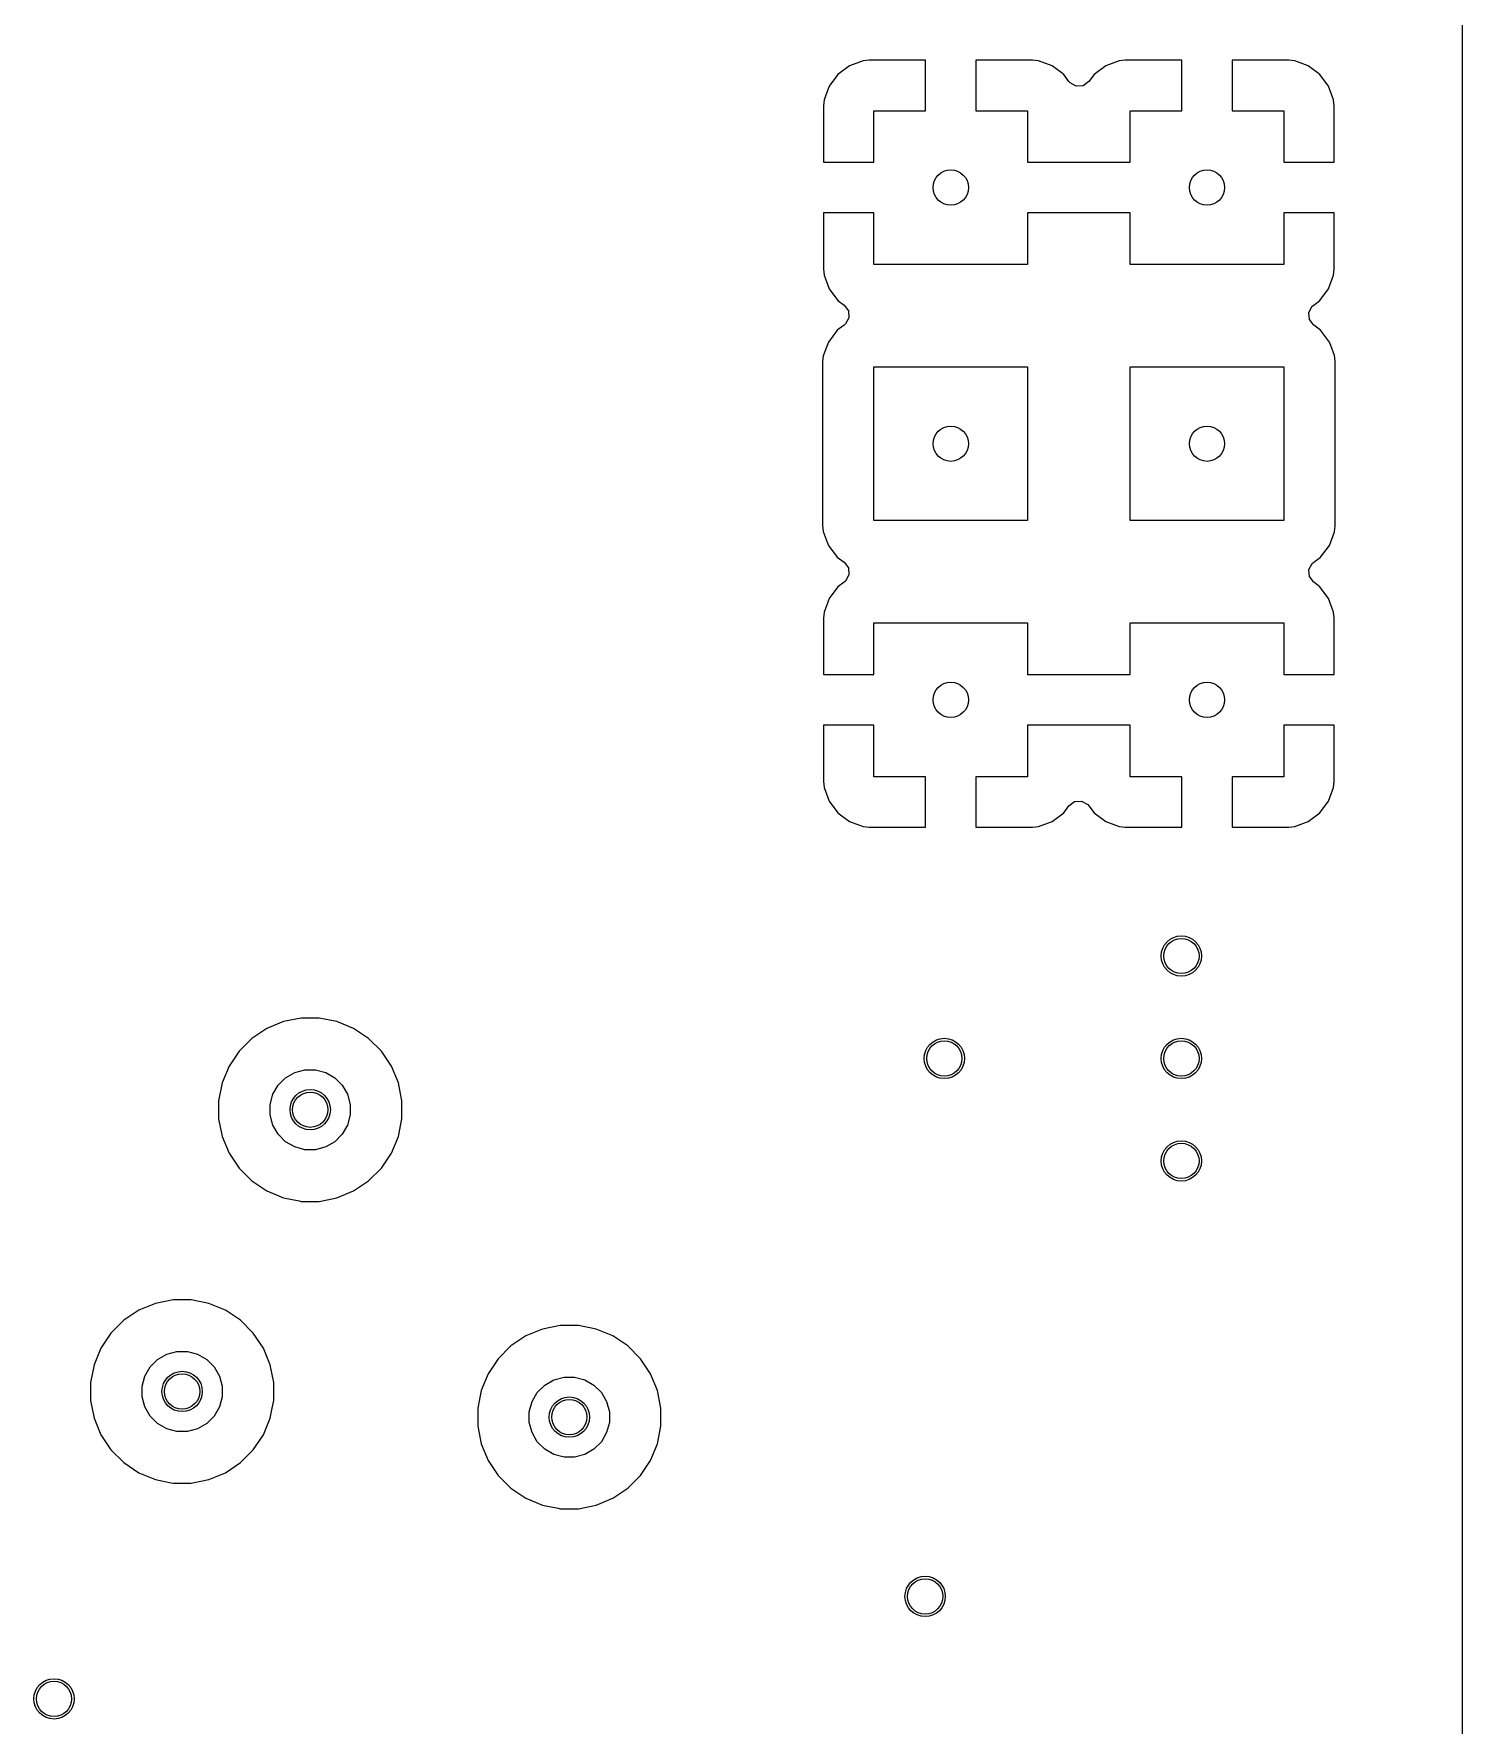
# Model space of a CAD drawing. Extents: x -2.18 to 1.8, y 0.44 to 2.81.
# Drawn here: x 1.242 to 1.8, y 1.125 to 1.785 of the extents above; entities that cross this region are included whole.
import ezdxf

# ---------------------------------------------------------------- set-up
doc = ezdxf.new("R2010")
doc.units = 0
doc.header["$MEASUREMENT"] = 0
doc.layers.add('BLACK', color=7, linetype='CONTINUOUS')

msp = doc.modelspace()

# ---------------------------------------------------------------- linework, layer by layer
at = {"layer": 'BLACK', "linetype": 'CONTINUOUS'}
for p, q in [((1.79959, 2.8097), (1.79959, 0.4403)), ((1.56047, 1.77245), (1.55594, 1.76906)), ((1.56577, 1.77443), (1.56047, 1.77245)), ((1.56047, 1.77245), (1.56047, 1.77245)), ((1.56812, 1.77469), (1.56577, 1.77443)), ((1.56577, 1.77443), (1.56577, 1.77443)), ((1.59016, 1.77469), (1.56812, 1.77469)), ((1.59016, 1.755), (1.59016, 1.77469)), ((1.63188, 1.77469), (1.60984, 1.77469)), ((1.60984, 1.77469), (1.60984, 1.755)), ((1.63423, 1.77443), (1.63188, 1.77469)), ((1.63953, 1.77245), (1.63423, 1.77443)), ((1.63423, 1.77443), (1.63423, 1.77443)), ((1.64406, 1.76906), (1.63953, 1.77245)), ((1.63953, 1.77245), (1.63953, 1.77245)), ((1.66047, 1.77245), (1.65594, 1.76906)), ((1.66577, 1.77443), (1.66047, 1.77245)), ((1.66047, 1.77245), (1.66047, 1.77245)), ((1.66812, 1.77469), (1.66577, 1.77443)), ((1.66577, 1.77443), (1.66577, 1.77443)), ((1.69016, 1.77469), (1.66812, 1.77469)), ((1.69016, 1.755), (1.69016, 1.77469)), ((1.73188, 1.77469), (1.70984, 1.77469)), ((1.70984, 1.77469), (1.70984, 1.755)), ((1.73423, 1.77443), (1.73188, 1.77469)), ((1.73953, 1.77245), (1.73423, 1.77443)), ((1.73423, 1.77443), (1.73423, 1.77443)), ((1.74406, 1.76906), (1.73953, 1.77245)), ((1.73953, 1.77245), (1.73953, 1.77245)), ((1.55255, 1.76453), (1.55057, 1.75923)), ((1.55594, 1.76906), (1.55255, 1.76453)), ((1.55255, 1.76453), (1.55255, 1.76453)), ((1.55594, 1.76906), (1.55594, 1.76906)), ((1.64609, 1.76635), (1.64406, 1.76906)), ((1.64655, 1.76583), (1.64609, 1.76635)), ((1.64896, 1.76451), (1.64655, 1.76583)), ((1.65171, 1.7647), (1.64896, 1.76451)), ((1.65391, 1.76635), (1.65171, 1.7647)), ((1.65594, 1.76906), (1.65391, 1.76635)), ((1.74745, 1.76453), (1.74406, 1.76906)), ((1.74406, 1.76906), (1.74406, 1.76906)), ((1.74943, 1.75923), (1.74745, 1.76453)), ((1.74745, 1.76453), (1.74745, 1.76453)), ((1.55057, 1.75923), (1.55031, 1.75688)), ((1.55031, 1.75688), (1.55031, 1.73484)), ((1.55057, 1.75923), (1.55057, 1.75923)), ((1.74968, 1.75688), (1.74943, 1.75923)), ((1.74943, 1.75923), (1.74943, 1.75923)), ((1.74968, 1.75688), (1.74968, 1.75688)), ((1.74968, 1.73484), (1.74968, 1.75688)), ((1.57, 1.73484), (1.57, 1.755)), ((1.57, 1.755), (1.59016, 1.755)), ((1.60984, 1.755), (1.63, 1.755)), ((1.63, 1.755), (1.63, 1.73484)), ((1.67, 1.73484), (1.67, 1.755)), ((1.67, 1.755), (1.69016, 1.755)), ((1.70984, 1.755), (1.73, 1.755)), ((1.73, 1.755), (1.73, 1.73484)), ((1.55031, 1.73484), (1.57, 1.73484)), ((1.63, 1.73484), (1.67, 1.73484)), ((1.73, 1.73484), (1.74968, 1.73484)), ((1.57, 1.71516), (1.55031, 1.71516)), ((1.55031, 1.71516), (1.55031, 1.69312)), ((1.57, 1.695), (1.57, 1.71516)), ((1.67, 1.71516), (1.63, 1.71516)), ((1.63, 1.71516), (1.63, 1.695)), ((1.67, 1.695), (1.67, 1.71516)), ((1.74968, 1.71516), (1.73, 1.71516)), ((1.73, 1.71516), (1.73, 1.695)), ((1.74968, 1.69312), (1.74968, 1.71516)), ((1.55031, 1.69312), (1.55057, 1.69077)), ((1.55057, 1.69077), (1.55057, 1.69077)), ((1.55057, 1.69077), (1.55255, 1.68547)), ((1.63, 1.695), (1.57, 1.695)), ((1.73, 1.695), (1.67, 1.695)), ((1.74745, 1.68547), (1.74943, 1.69077)), ((1.74943, 1.69077), (1.74968, 1.69312)), ((1.74943, 1.69077), (1.74943, 1.69077)), ((1.74968, 1.69312), (1.74968, 1.69312)), ((1.55255, 1.68547), (1.55255, 1.68547)), ((1.55255, 1.68547), (1.55594, 1.68094)), ((1.74406, 1.68094), (1.74745, 1.68547)), ((1.74745, 1.68547), (1.74745, 1.68547)), ((1.55594, 1.68094), (1.55837, 1.67912)), ((1.55837, 1.67912), (1.56002, 1.67692)), ((1.73979, 1.67625), (1.7411, 1.67866)), ((1.7411, 1.67866), (1.74163, 1.67912)), ((1.74163, 1.67912), (1.74406, 1.68094)), ((1.74406, 1.68094), (1.74406, 1.68094)), ((1.55837, 1.6713), (1.5557, 1.6693)), ((1.5589, 1.67176), (1.55837, 1.6713)), ((1.56021, 1.67417), (1.5589, 1.67176)), ((1.56002, 1.67692), (1.56021, 1.67417)), ((1.73998, 1.6735), (1.73979, 1.67625)), ((1.74163, 1.6713), (1.73998, 1.6735)), ((1.7443, 1.6693), (1.74163, 1.6713)), ((1.55225, 1.66469), (1.55024, 1.6593)), ((1.5557, 1.6693), (1.55225, 1.66469)), ((1.5557, 1.6693), (1.5557, 1.6693)), ((1.5557, 1.6693), (1.5557, 1.6693)), ((1.5557, 1.6693), (1.5557, 1.6693)), ((1.74775, 1.66469), (1.7443, 1.6693)), ((1.74827, 1.6633), (1.74775, 1.66469)), ((1.55024, 1.6593), (1.54998, 1.65692)), ((1.55024, 1.6593), (1.55024, 1.6593)), ((1.74973, 1.65939), (1.74827, 1.6633)), ((1.74976, 1.6593), (1.74973, 1.65939)), ((1.74983, 1.65868), (1.74976, 1.6593)), ((1.75002, 1.65692), (1.74983, 1.65868)), ((1.54998, 1.65692), (1.54998, 1.59308)), ((1.57, 1.595), (1.57, 1.655)), ((1.57, 1.655), (1.63, 1.655)), ((1.63, 1.655), (1.63, 1.595)), ((1.67, 1.595), (1.67, 1.655)), ((1.67, 1.655), (1.73, 1.655)), ((1.73, 1.655), (1.73, 1.595)), ((1.75002, 1.65691), (1.75002, 1.65692)), ((1.75002, 1.59309), (1.75002, 1.65691)), ((1.54998, 1.59308), (1.55024, 1.5907)), ((1.63, 1.595), (1.57, 1.595)), ((1.73, 1.595), (1.67, 1.595)), ((1.74976, 1.5907), (1.74999, 1.59278)), ((1.74999, 1.59278), (1.75002, 1.59308)), ((1.75002, 1.59308), (1.75002, 1.59309)), ((1.55024, 1.5907), (1.55024, 1.5907)), ((1.55024, 1.5907), (1.55179, 1.58653)), ((1.55179, 1.58653), (1.55225, 1.58531)), ((1.55225, 1.58531), (1.5557, 1.5807)), ((1.7443, 1.5807), (1.74775, 1.58531)), ((1.74775, 1.58531), (1.74973, 1.59061)), ((1.74973, 1.59061), (1.74976, 1.5907)), ((1.74976, 1.5907), (1.74976, 1.5907)), ((1.74976, 1.5907), (1.74976, 1.5907)), ((1.5557, 1.5807), (1.55837, 1.5787)), ((1.55837, 1.5787), (1.56002, 1.5765)), ((1.73979, 1.57583), (1.7411, 1.57824)), ((1.7411, 1.57824), (1.74163, 1.5787)), ((1.74163, 1.5787), (1.7443, 1.5807)), ((1.56021, 1.57375), (1.5589, 1.57134)), ((1.56002, 1.5765), (1.56021, 1.57375)), ((1.73998, 1.57309), (1.73979, 1.57583)), ((1.74163, 1.57088), (1.73998, 1.57309)), ((1.55594, 1.56906), (1.55255, 1.56453)), ((1.55837, 1.57088), (1.55594, 1.56906)), ((1.5589, 1.57134), (1.55837, 1.57088)), ((1.74406, 1.56906), (1.74163, 1.57088)), ((1.74745, 1.56453), (1.74406, 1.56906)), ((1.55057, 1.55923), (1.55031, 1.55688)), ((1.55255, 1.56453), (1.55057, 1.55923)), ((1.55057, 1.55923), (1.55057, 1.55923)), ((1.55255, 1.56453), (1.55255, 1.56453)), ((1.74943, 1.55923), (1.74745, 1.56453)), ((1.74745, 1.56453), (1.74745, 1.56453)), ((1.74968, 1.55688), (1.74943, 1.55923)), ((1.74943, 1.55923), (1.74943, 1.55923)), ((1.55031, 1.55688), (1.55031, 1.53484)), ((1.57, 1.53484), (1.57, 1.555)), ((1.57, 1.555), (1.63, 1.555)), ((1.63, 1.555), (1.63, 1.53484)), ((1.67, 1.53484), (1.67, 1.555)), ((1.67, 1.555), (1.73, 1.555)), ((1.73, 1.555), (1.73, 1.53484)), ((1.74968, 1.55688), (1.74968, 1.55688)), ((1.74968, 1.53484), (1.74968, 1.55688)), ((1.55031, 1.53484), (1.57, 1.53484)), ((1.63, 1.53484), (1.67, 1.53484)), ((1.73, 1.53484), (1.74968, 1.53484)), ((1.55031, 1.51516), (1.55031, 1.49312)), ((1.57, 1.51516), (1.55031, 1.51516)), ((1.57, 1.495), (1.57, 1.51516)), ((1.63, 1.51516), (1.63, 1.495)), ((1.67, 1.51516), (1.63, 1.51516)), ((1.67, 1.495), (1.67, 1.51516)), ((1.74968, 1.51516), (1.73, 1.51516)), ((1.73, 1.51516), (1.73, 1.495)), ((1.74968, 1.49312), (1.74968, 1.51516)), ((1.55031, 1.49312), (1.55057, 1.49077)), ((1.59016, 1.495), (1.57, 1.495)), ((1.59016, 1.47531), (1.59016, 1.495)), ((1.63, 1.495), (1.60984, 1.495)), ((1.60984, 1.495), (1.60984, 1.47531)), ((1.69016, 1.495), (1.67, 1.495)), ((1.69016, 1.47531), (1.69016, 1.495)), ((1.73, 1.495), (1.70984, 1.495)), ((1.70984, 1.495), (1.70984, 1.47531)), ((1.74943, 1.49077), (1.74968, 1.49312)), ((1.74968, 1.49312), (1.74968, 1.49312)), ((1.55057, 1.49077), (1.55057, 1.49077)), ((1.55057, 1.49077), (1.55255, 1.48547)), ((1.74745, 1.48547), (1.74943, 1.49077)), ((1.74943, 1.49077), (1.74943, 1.49077)), ((1.55255, 1.48547), (1.55255, 1.48547)), ((1.55255, 1.48547), (1.55594, 1.48094)), ((1.55594, 1.48094), (1.55594, 1.48094)), ((1.55594, 1.48094), (1.56047, 1.47755)), ((1.63953, 1.47755), (1.64406, 1.48094)), ((1.64406, 1.48094), (1.64609, 1.48365)), ((1.64609, 1.48365), (1.64829, 1.4853)), ((1.64829, 1.4853), (1.65104, 1.48549)), ((1.65104, 1.48549), (1.65345, 1.48417)), ((1.65345, 1.48417), (1.65391, 1.48365)), ((1.65391, 1.48365), (1.65594, 1.48094)), ((1.65594, 1.48094), (1.66047, 1.47755)), ((1.73953, 1.47755), (1.74406, 1.48094)), ((1.74406, 1.48094), (1.74745, 1.48547)), ((1.74406, 1.48094), (1.74406, 1.48094)), ((1.74745, 1.48547), (1.74745, 1.48547)), ((1.56047, 1.47755), (1.56047, 1.47755)), ((1.56047, 1.47755), (1.56577, 1.47557)), ((1.56577, 1.47557), (1.56577, 1.47557)), ((1.56577, 1.47557), (1.56812, 1.47531)), ((1.56812, 1.47531), (1.56812, 1.47531)), ((1.56812, 1.47531), (1.59016, 1.47531)), ((1.60984, 1.47531), (1.63188, 1.47531)), ((1.63188, 1.47531), (1.63423, 1.47557)), ((1.63188, 1.47531), (1.63188, 1.47531)), ((1.63423, 1.47557), (1.63953, 1.47755)), ((1.63423, 1.47557), (1.63423, 1.47557)), ((1.63953, 1.47755), (1.63953, 1.47755)), ((1.66047, 1.47755), (1.66047, 1.47755)), ((1.66047, 1.47755), (1.66577, 1.47557)), ((1.66577, 1.47557), (1.66577, 1.47557)), ((1.66577, 1.47557), (1.66812, 1.47531)), ((1.66812, 1.47531), (1.66812, 1.47531)), ((1.66812, 1.47531), (1.69016, 1.47531)), ((1.70984, 1.47531), (1.73188, 1.47531)), ((1.73188, 1.47531), (1.73423, 1.47557)), ((1.73188, 1.47531), (1.73188, 1.47531)), ((1.73423, 1.47557), (1.73953, 1.47755)), ((1.73423, 1.47557), (1.73423, 1.47557)), ((1.73953, 1.47755), (1.73953, 1.47755)), ((1.34648, 1.40077), (1.33957, 1.39939)), ((1.35352, 1.40077), (1.34648, 1.40077)), ((1.34648, 1.40077), (1.34648, 1.40077)), ((1.36043, 1.39939), (1.35352, 1.40077)), ((1.35352, 1.40077), (1.35352, 1.40077)), ((1.33306, 1.3967), (1.3272, 1.39278)), ((1.33957, 1.39939), (1.33306, 1.3967)), ((1.33306, 1.3967), (1.33306, 1.3967)), ((1.33957, 1.39939), (1.33957, 1.39939)), ((1.36694, 1.3967), (1.36043, 1.39939)), ((1.36043, 1.39939), (1.36043, 1.39939)), ((1.3728, 1.39278), (1.36694, 1.3967)), ((1.36694, 1.3967), (1.36694, 1.3967)), ((1.32222, 1.3878), (1.3183, 1.38194)), ((1.3272, 1.39278), (1.32222, 1.3878)), ((1.32222, 1.3878), (1.32222, 1.3878)), ((1.3272, 1.39278), (1.3272, 1.39278)), ((1.37778, 1.3878), (1.3728, 1.39278)), ((1.3728, 1.39278), (1.3728, 1.39278)), ((1.3817, 1.38194), (1.37778, 1.3878)), ((1.37778, 1.3878), (1.37778, 1.3878)), ((1.3183, 1.38194), (1.31561, 1.37543)), ((1.3183, 1.38194), (1.3183, 1.38194)), ((1.34397, 1.37955), (1.34794, 1.38061)), ((1.34794, 1.38061), (1.35206, 1.38061)), ((1.35206, 1.38061), (1.35603, 1.37955)), ((1.38439, 1.37543), (1.3817, 1.38194)), ((1.3817, 1.38194), (1.3817, 1.38194)), ((1.3817, 1.38194), (1.3817, 1.38194)), ((1.31561, 1.37543), (1.31423, 1.36852)), ((1.31561, 1.37543), (1.31561, 1.37543)), ((1.33545, 1.37103), (1.33751, 1.37459)), ((1.33751, 1.37459), (1.34041, 1.37749)), ((1.34041, 1.37749), (1.34397, 1.37955)), ((1.35603, 1.37955), (1.35959, 1.37749)), ((1.35959, 1.37749), (1.36249, 1.37459)), ((1.36249, 1.37459), (1.36455, 1.37103)), ((1.38577, 1.36852), (1.38439, 1.37543)), ((1.31423, 1.36852), (1.31423, 1.36148)), ((1.33439, 1.36706), (1.33545, 1.37103)), ((1.33439, 1.36294), (1.33439, 1.36706)), ((1.36455, 1.37103), (1.36561, 1.36706)), ((1.36561, 1.36706), (1.36561, 1.36294)), ((1.38577, 1.36148), (1.38577, 1.36852)), ((1.31423, 1.36148), (1.31561, 1.35457)), ((1.33545, 1.35897), (1.33439, 1.36294)), ((1.36561, 1.36294), (1.36455, 1.35897)), ((1.38439, 1.35457), (1.38577, 1.36148)), ((1.31561, 1.35457), (1.31561, 1.35457)), ((1.31561, 1.35457), (1.3183, 1.34806)), ((1.33751, 1.35541), (1.33545, 1.35897)), ((1.34041, 1.35251), (1.33751, 1.35541)), ((1.36249, 1.35541), (1.35959, 1.35251)), ((1.36455, 1.35897), (1.36249, 1.35541)), ((1.3817, 1.34806), (1.38439, 1.35457)), ((1.3183, 1.34806), (1.3183, 1.34806)), ((1.3183, 1.34806), (1.32222, 1.3422)), ((1.34397, 1.35045), (1.34041, 1.35251)), ((1.34794, 1.34939), (1.34397, 1.35045)), ((1.35206, 1.34939), (1.34794, 1.34939)), ((1.35603, 1.35045), (1.35206, 1.34939)), ((1.35959, 1.35251), (1.35603, 1.35045)), ((1.37778, 1.3422), (1.3817, 1.34806)), ((1.32222, 1.3422), (1.32222, 1.3422)), ((1.32222, 1.3422), (1.3272, 1.33722)), ((1.3728, 1.33722), (1.37778, 1.3422)), ((1.3272, 1.33722), (1.3272, 1.33722)), ((1.3272, 1.33722), (1.33306, 1.3333)), ((1.36694, 1.3333), (1.3728, 1.33722)), ((1.33306, 1.3333), (1.33306, 1.3333)), ((1.33306, 1.3333), (1.33306, 1.3333)), ((1.33306, 1.3333), (1.33957, 1.33061)), ((1.33957, 1.33061), (1.34567, 1.32939)), ((1.34567, 1.32939), (1.34648, 1.32923)), ((1.34648, 1.32923), (1.34648, 1.32923)), ((1.34648, 1.32923), (1.34648, 1.32923)), ((1.34648, 1.32923), (1.35352, 1.32923)), ((1.35352, 1.32923), (1.36043, 1.33061)), ((1.35352, 1.32923), (1.35352, 1.32923)), ((1.36043, 1.33061), (1.36694, 1.3333)), ((1.28957, 1.28939), (1.28306, 1.2867)), ((1.29648, 1.29077), (1.28957, 1.28939)), ((1.28957, 1.28939), (1.28957, 1.28939)), ((1.30352, 1.29077), (1.29648, 1.29077)), ((1.29648, 1.29077), (1.29648, 1.29077)), ((1.31043, 1.28939), (1.30352, 1.29077)), ((1.30352, 1.29077), (1.30352, 1.29077)), ((1.31694, 1.2867), (1.31043, 1.28939)), ((1.31043, 1.28939), (1.31043, 1.28939)), ((1.2772, 1.28278), (1.27222, 1.2778)), ((1.28306, 1.2867), (1.2772, 1.28278)), ((1.2772, 1.28278), (1.2772, 1.28278)), ((1.28306, 1.2867), (1.28306, 1.2867)), ((1.3228, 1.28278), (1.31694, 1.2867)), ((1.31694, 1.2867), (1.31694, 1.2867)), ((1.32778, 1.2778), (1.3228, 1.28278)), ((1.3228, 1.28278), (1.3228, 1.28278)), ((1.27222, 1.2778), (1.2683, 1.27194)), ((1.27222, 1.2778), (1.27222, 1.2778)), ((1.3317, 1.27194), (1.32778, 1.2778)), ((1.32778, 1.2778), (1.32778, 1.2778)), ((1.43418, 1.2767), (1.42832, 1.27278)), ((1.44069, 1.27939), (1.43418, 1.2767)), ((1.43418, 1.2767), (1.43418, 1.2767)), ((1.4476, 1.28077), (1.44069, 1.27939)), ((1.44069, 1.27939), (1.44069, 1.27939)), ((1.45464, 1.28077), (1.4476, 1.28077)), ((1.4476, 1.28077), (1.4476, 1.28077)), ((1.46155, 1.27939), (1.45464, 1.28077)), ((1.45464, 1.28077), (1.45464, 1.28077)), ((1.46156, 1.27939), (1.46155, 1.27939)), ((1.46806, 1.2767), (1.46156, 1.27939)), ((1.47392, 1.27278), (1.46806, 1.2767)), ((1.46806, 1.2767), (1.46806, 1.2767)), ((1.2683, 1.27194), (1.26561, 1.26543)), ((1.2683, 1.27194), (1.2683, 1.27194)), ((1.29041, 1.26749), (1.29397, 1.26955)), ((1.29397, 1.26955), (1.29794, 1.27061)), ((1.29794, 1.27061), (1.30206, 1.27061)), ((1.30206, 1.27061), (1.30603, 1.26955)), ((1.30603, 1.26955), (1.30959, 1.26749)), ((1.33439, 1.26543), (1.3317, 1.27194)), ((1.3317, 1.27194), (1.3317, 1.27194)), ((1.3317, 1.27194), (1.3317, 1.27194)), ((1.42334, 1.2678), (1.41943, 1.26194)), ((1.42832, 1.27278), (1.42334, 1.2678)), ((1.42334, 1.2678), (1.42334, 1.2678)), ((1.42832, 1.27278), (1.42832, 1.27278)), ((1.4789, 1.2678), (1.47392, 1.27278)), ((1.47392, 1.27278), (1.47392, 1.27278)), ((1.48282, 1.26194), (1.4789, 1.2678)), ((1.4789, 1.2678), (1.4789, 1.2678)), ((1.26561, 1.26543), (1.26423, 1.25852)), ((1.26561, 1.26543), (1.26561, 1.26543)), ((1.28545, 1.26103), (1.28751, 1.26459)), ((1.28751, 1.26459), (1.29041, 1.26749)), ((1.30959, 1.26749), (1.31249, 1.26459)), ((1.31249, 1.26459), (1.31455, 1.26103)), ((1.33577, 1.25852), (1.33439, 1.26543)), ((1.41943, 1.26194), (1.41673, 1.25543)), ((1.41943, 1.26194), (1.41943, 1.26194)), ((1.48552, 1.25543), (1.48282, 1.26194)), ((1.48282, 1.26194), (1.48282, 1.26194)), ((1.48282, 1.26194), (1.48282, 1.26194)), ((1.26423, 1.25852), (1.26423, 1.25148)), ((1.28439, 1.25706), (1.28545, 1.26103)), ((1.28439, 1.25294), (1.28439, 1.25706)), ((1.31455, 1.26103), (1.31561, 1.25706)), ((1.31561, 1.25706), (1.31561, 1.25294)), ((1.33577, 1.25148), (1.33577, 1.25852)), ((1.41673, 1.25543), (1.41535, 1.24852)), ((1.41673, 1.25543), (1.41673, 1.25543)), ((1.43657, 1.25103), (1.43863, 1.25459)), ((1.43863, 1.25459), (1.44154, 1.25749)), ((1.44154, 1.25749), (1.4451, 1.25955)), ((1.4451, 1.25955), (1.44907, 1.26061)), ((1.44907, 1.26061), (1.45318, 1.26061)), ((1.45318, 1.26061), (1.45715, 1.25955)), ((1.45715, 1.25955), (1.46071, 1.25749)), ((1.46071, 1.25749), (1.46362, 1.25459)), ((1.46362, 1.25459), (1.46567, 1.25103)), ((1.48689, 1.24852), (1.48552, 1.25543)), ((1.26423, 1.25148), (1.26561, 1.24457)), ((1.28545, 1.24897), (1.28439, 1.25294)), ((1.28751, 1.24541), (1.28545, 1.24897)), ((1.31455, 1.24897), (1.31249, 1.24541)), ((1.31561, 1.25294), (1.31455, 1.24897)), ((1.33439, 1.24457), (1.33518, 1.24852)), ((1.33518, 1.24852), (1.33577, 1.25148)), ((1.41535, 1.24852), (1.41535, 1.24148)), ((1.43551, 1.24706), (1.43657, 1.25103)), ((1.46567, 1.25103), (1.46674, 1.24706)), ((1.48689, 1.24148), (1.48689, 1.24852)), ((1.26561, 1.24457), (1.26561, 1.24457)), ((1.26561, 1.24457), (1.2683, 1.23806)), ((1.29041, 1.24251), (1.28751, 1.24541)), ((1.29397, 1.24045), (1.29041, 1.24251)), ((1.30959, 1.24251), (1.30603, 1.24045)), ((1.31249, 1.24541), (1.30959, 1.24251)), ((1.3317, 1.23806), (1.33439, 1.24457)), ((1.41535, 1.24148), (1.41673, 1.23457)), ((1.43551, 1.24294), (1.43551, 1.24706)), ((1.43657, 1.23897), (1.43551, 1.24294)), ((1.46674, 1.24294), (1.46567, 1.23897)), ((1.46674, 1.24706), (1.46674, 1.24294)), ((1.48552, 1.23457), (1.48689, 1.24148)), ((1.2683, 1.23806), (1.2683, 1.23806)), ((1.2683, 1.23806), (1.27222, 1.2322)), ((1.29794, 1.23939), (1.29397, 1.24045)), ((1.30206, 1.23939), (1.29794, 1.23939)), ((1.30603, 1.24045), (1.30206, 1.23939)), ((1.32778, 1.2322), (1.3317, 1.23806)), ((1.43863, 1.23541), (1.43657, 1.23897)), ((1.44154, 1.23251), (1.43863, 1.23541)), ((1.46362, 1.23541), (1.46071, 1.23251)), ((1.46567, 1.23897), (1.46362, 1.23541)), ((1.27222, 1.2322), (1.27222, 1.2322)), ((1.27222, 1.2322), (1.2772, 1.22722)), ((1.3228, 1.22722), (1.32778, 1.2322)), ((1.41673, 1.23457), (1.41673, 1.23457)), ((1.41673, 1.23457), (1.41943, 1.22806)), ((1.4451, 1.23045), (1.44154, 1.23251)), ((1.44907, 1.22939), (1.4451, 1.23045)), ((1.45318, 1.22939), (1.44907, 1.22939)), ((1.45715, 1.23045), (1.45318, 1.22939)), ((1.46071, 1.23251), (1.45715, 1.23045)), ((1.48282, 1.22806), (1.48552, 1.23457)), ((1.2772, 1.22722), (1.2772, 1.22722)), ((1.2772, 1.22722), (1.28306, 1.2233)), ((1.28306, 1.2233), (1.28306, 1.2233)), ((1.28306, 1.2233), (1.28306, 1.2233)), ((1.28306, 1.2233), (1.28957, 1.22061)), ((1.31043, 1.22061), (1.31694, 1.2233)), ((1.31694, 1.2233), (1.3228, 1.22722)), ((1.41943, 1.22806), (1.41943, 1.22806)), ((1.41943, 1.22806), (1.42334, 1.2222)), ((1.42334, 1.2222), (1.42334, 1.2222)), ((1.42334, 1.2222), (1.42832, 1.21722)), ((1.47392, 1.21722), (1.4789, 1.2222)), ((1.4789, 1.2222), (1.48282, 1.22806)), ((1.28957, 1.22061), (1.29567, 1.21939)), ((1.29567, 1.21939), (1.29648, 1.21923)), ((1.29648, 1.21923), (1.29648, 1.21923)), ((1.29648, 1.21923), (1.29648, 1.21923)), ((1.29648, 1.21923), (1.30352, 1.21923)), ((1.30352, 1.21923), (1.31043, 1.22061)), ((1.30352, 1.21923), (1.30352, 1.21923)), ((1.42832, 1.21722), (1.42832, 1.21722)), ((1.42832, 1.21722), (1.43418, 1.2133)), ((1.46806, 1.2133), (1.47392, 1.21722)), ((1.43418, 1.2133), (1.43418, 1.2133)), ((1.43418, 1.2133), (1.43418, 1.2133)), ((1.43418, 1.2133), (1.44069, 1.21061)), ((1.44069, 1.21061), (1.44679, 1.20939)), ((1.44679, 1.20939), (1.4476, 1.20923)), ((1.4476, 1.20923), (1.4476, 1.20923)), ((1.4476, 1.20923), (1.4476, 1.20923)), ((1.4476, 1.20923), (1.45464, 1.20923)), ((1.45464, 1.20923), (1.46156, 1.21061)), ((1.45464, 1.20923), (1.45464, 1.20923)), ((1.46156, 1.21061), (1.46806, 1.2133))]:
    msp.add_line(p, q, dxfattribs=at)
at = {"layer": 'BLACK'}
for centre, radius in [((1.6, 1.725), 0.00689), ((1.7, 1.725), 0.00689), ((1.6, 1.625), 0.00689), ((1.7, 1.625), 0.00689), ((1.6, 1.525), 0.00689), ((1.7, 1.525), 0.00689), ((1.69, 1.425), 0.00787), ((1.59748, 1.385), 0.00787), ((1.69, 1.385), 0.00787), ((1.35, 1.365), 0.00787), ((1.69, 1.345), 0.00787), ((1.3, 1.255), 0.00787), ((1.45112, 1.245), 0.00787), ((1.59, 1.175), 0.00787), ((1.25, 1.135), 0.00787)]:
    msp.add_circle(centre, radius, dxfattribs=at)
at = {"layer": 'WHITE'}
for centre in [(1.6, 1.725), (1.7, 1.725), (1.6, 1.625), (1.7, 1.625), (1.6, 1.525), (1.7, 1.525), (1.69, 1.425), (1.59748, 1.385), (1.69, 1.385), (1.35, 1.365), (1.69, 1.345), (1.3, 1.255), (1.45112, 1.245), (1.59, 1.175), (1.25, 1.135)]:
    msp.add_circle(centre, 0.00689, dxfattribs=at)

doc.saveas('drawing.dxf')
